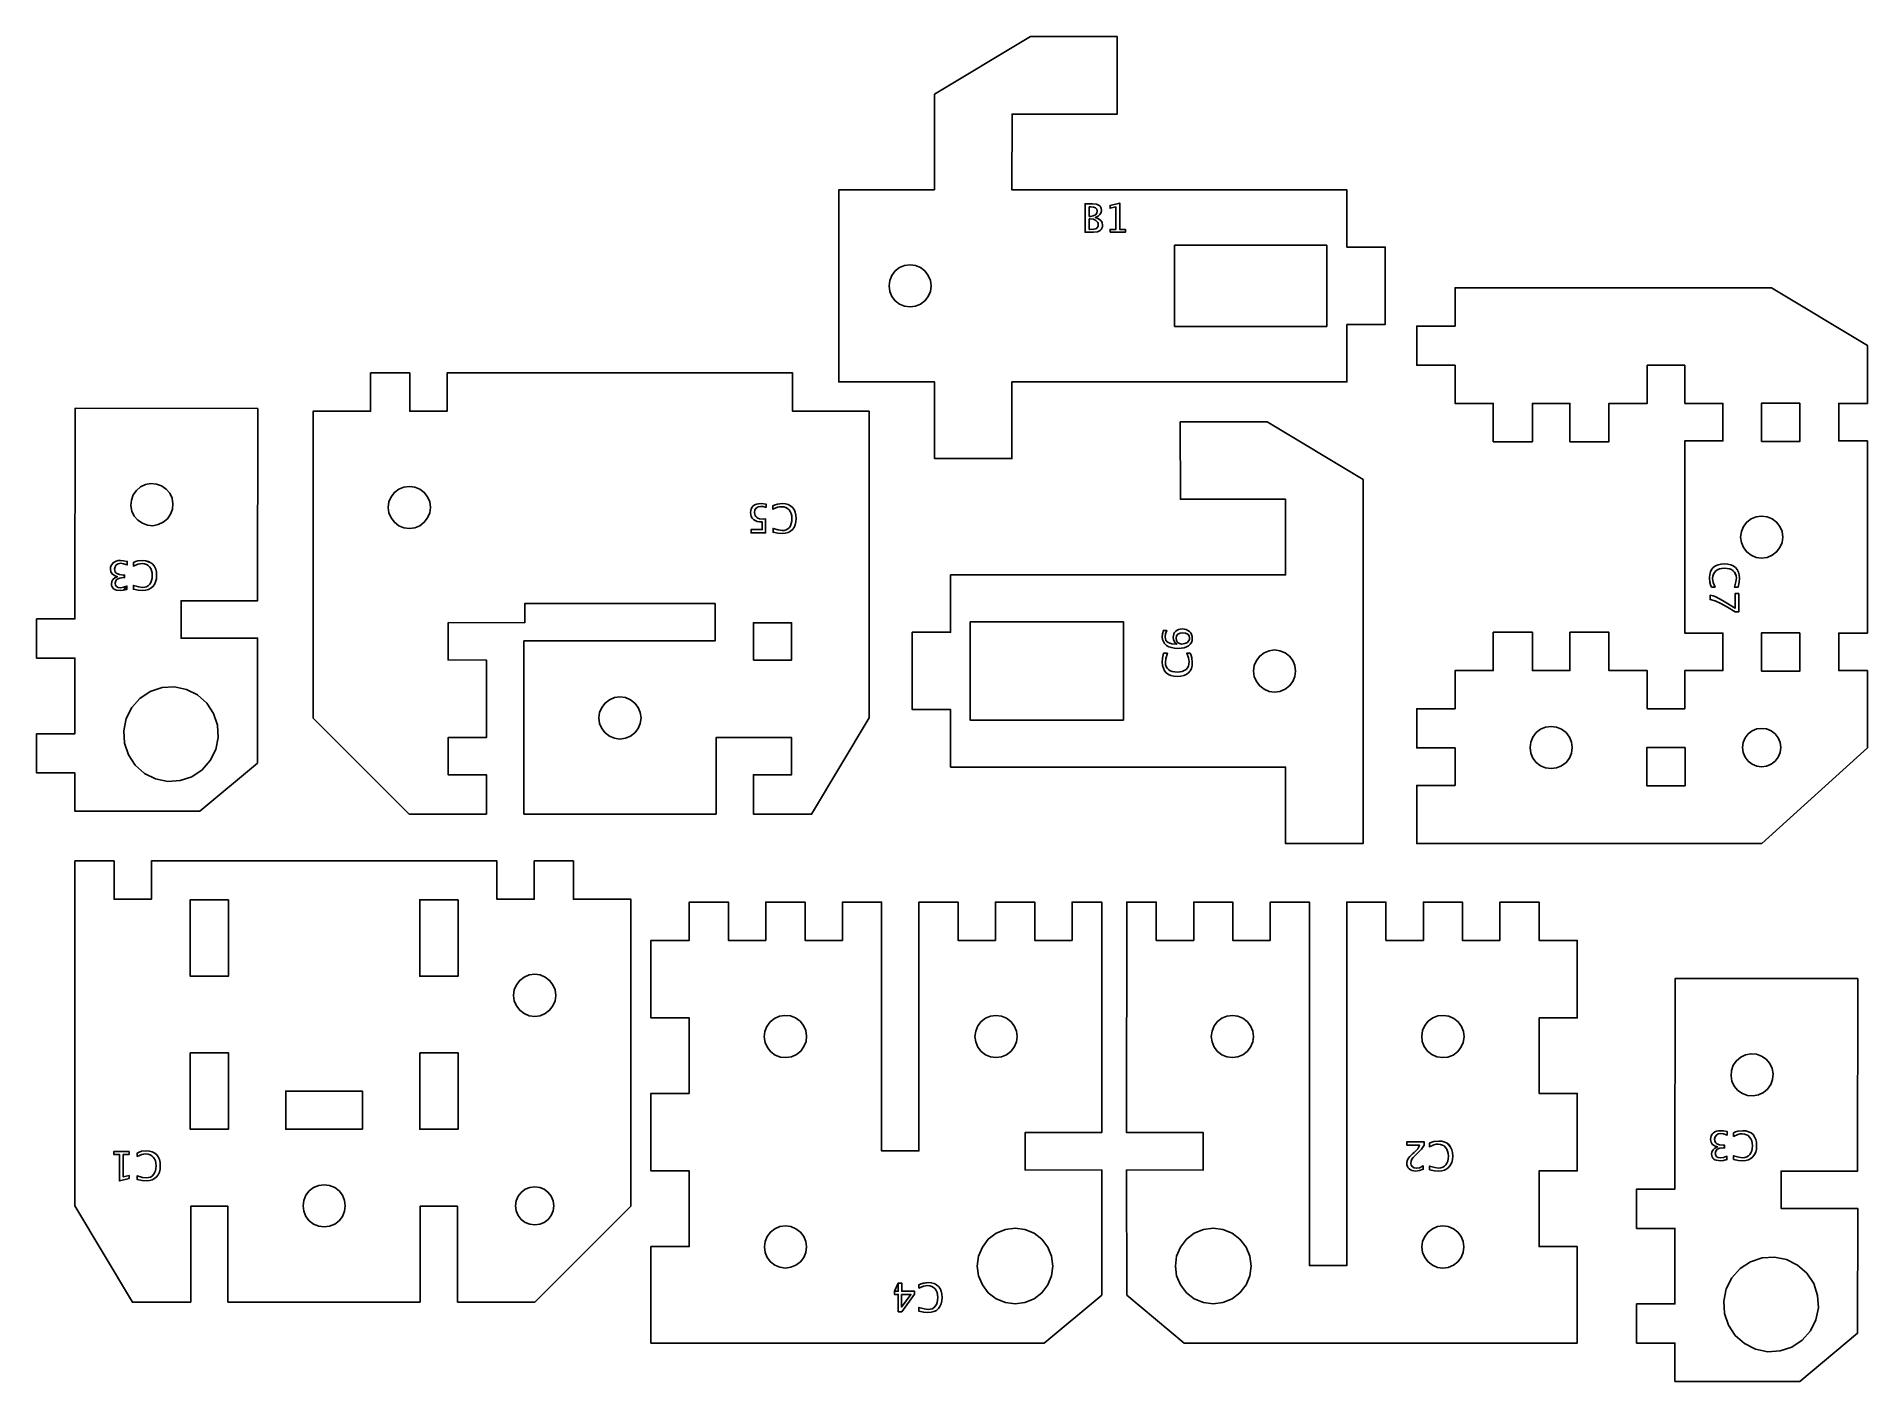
# Model space of a CAD drawing. Extents: x 1 to 192, y 0 to 140.
import ezdxf

# ---------------------------------------------------------------- set-up
doc = ezdxf.new("R2010")
doc.units = 0
doc.header["$MEASUREMENT"] = 0
for name, color, linetype in [('1taglio', 5, 'Continuous'), ('2taglio', 1, 'Continuous'), ('scritte', 6, 'Continuous')]:
    doc.layers.add(name, color=color, linetype=linetype)

msp = doc.modelspace()

# ---------------------------------------------------------------- linework, layer by layer
at = {"layer": '1taglio'}
msp.add_line((181.21, 90.1), (181.21, 90.03), dxfattribs=at)
for points in [[(119.87, 109.91), (135.77, 109.91), (135.77, 118.4), (119.87, 118.4)], [(92.8, 116.28), (92.23, 116.35), (91.66, 116.28), (91.13, 116.06), (90.67, 115.71), (90.32, 115.25), (90.1, 114.72), (90.03, 114.15), (90.1, 113.58), (90.32, 113.05), (90.67, 112.6), (91.13, 112.25), (91.66, 112.03), (92.23, 111.95), (92.8, 112.03), (93.33, 112.25), (93.78, 112.6), (94.13, 113.05), (94.35, 113.58), (94.43, 114.15), (94.35, 114.72), (94.13, 115.25), (93.78, 115.71), (93.33, 116.06)], [(14.19, 89.44), (13.67, 89.2), (13.11, 89.09), (12.54, 89.14), (12, 89.34), (11.52, 89.66), (11.15, 90.1), (10.91, 90.62), (10.81, 91.19), (10.86, 91.76), (11.05, 92.3), (11.38, 92.77), (11.82, 93.14), (12.34, 93.39), (12.9, 93.49), (13.47, 93.44), (14.01, 93.25), (14.49, 92.92), (14.86, 92.48), (15.1, 91.96), (15.2, 91.39), (15.15, 90.82), (14.96, 90.28), (14.63, 89.81)], [(41, 89.09), (40.47, 88.87), (39.9, 88.8), (39.33, 88.87), (38.8, 89.09), (38.34, 89.44), (37.99, 89.9), (37.77, 90.43), (37.7, 91), (37.77, 91.57), (37.99, 92.1), (38.34, 92.56), (38.8, 92.91), (39.33, 93.13), (39.9, 93.2), (40.47, 93.13), (41, 92.91), (41.46, 92.56), (41.81, 92.1), (42.03, 91.57), (42.1, 91), (42.03, 90.43), (41.81, 89.9), (41.46, 89.44)], [(183.12, 89), (183.34, 88.47), (183.41, 87.9), (183.34, 87.33), (183.12, 86.8), (182.77, 86.35), (182.31, 86), (181.78, 85.78), (181.21, 85.7), (180.64, 85.78), (180.11, 86), (179.66, 86.35), (179.31, 86.8), (179.09, 87.33), (179.01, 87.9), (179.09, 88.47), (179.31, 89), (179.66, 89.46), (180.11, 89.81), (180.64, 90.03), (181.21, 90.1), (181.78, 90.03), (182.31, 89.81), (182.77, 89.46)], [(75.85, 75.05), (75.85, 78.95), (79.85, 78.95), (79.85, 75.05)], [(114.51, 68.76), (98.52, 68.76), (98.52, 79.04), (114.51, 79.04)], [(185.21, 77.9), (185.21, 73.9), (181.21, 73.9), (181.21, 77.9)], [(131.87, 75.46), (132.22, 75), (132.44, 74.47), (132.51, 73.9), (132.44, 73.33), (132.22, 72.8), (131.87, 72.34), (131.41, 71.99), (130.88, 71.77), (130.31, 71.7), (129.74, 71.77), (129.21, 71.99), (128.76, 72.34), (128.41, 72.8), (128.19, 73.33), (128.11, 73.9), (128.19, 74.47), (128.41, 75), (128.76, 75.46), (129.21, 75.8), (129.74, 76.02), (130.31, 76.1), (130.88, 76.02), (131.41, 75.8)], [(18.74, 70.55), (19.45, 69.47), (19.86, 68.24), (19.94, 66.95), (19.68, 65.68), (19.1, 64.53), (18.24, 63.56), (17.17, 62.84), (15.94, 62.44), (14.65, 62.36), (13.38, 62.62), (12.22, 63.2), (11.26, 64.05), (10.54, 65.13), (10.13, 66.36), (10.06, 67.65), (10.32, 68.92), (10.89, 70.07), (11.75, 71.04), (12.83, 71.75), (14.06, 72.16), (15.35, 72.24), (16.62, 71.98), (17.77, 71.4)], [(60, 70.09), (60.35, 70.55), (60.81, 70.9), (61.34, 71.12), (61.91, 71.19), (62.48, 71.12), (63.01, 70.9), (63.46, 70.55), (63.81, 70.09), (64.03, 69.56), (64.11, 68.99), (64.03, 68.42), (63.81, 67.89), (63.46, 67.44), (63.01, 67.09), (62.48, 66.87), (61.91, 66.79), (61.34, 66.87), (60.81, 67.09), (60.35, 67.44), (60, 67.89), (59.78, 68.42), (59.71, 68.99), (59.78, 69.56)], [(161.12, 67), (161.34, 66.47), (161.41, 65.9), (161.34, 65.33), (161.12, 64.8), (160.77, 64.35), (160.31, 64), (159.78, 63.78), (159.21, 63.7), (158.64, 63.78), (158.11, 64), (157.66, 64.35), (157.31, 64.8), (157.09, 65.33), (157.01, 65.9), (157.09, 66.47), (157.31, 67), (157.66, 67.46), (158.11, 67.81), (158.64, 68.03), (159.21, 68.1), (159.78, 68.03), (160.31, 67.81), (160.77, 67.46)], [(183.15, 66.42), (183.21, 65.9), (183.15, 65.39), (182.95, 64.9), (182.63, 64.49), (182.21, 64.17), (181.73, 63.97), (181.21, 63.9), (180.7, 63.97), (180.21, 64.17), (179.8, 64.49), (179.48, 64.9), (179.28, 65.39), (179.21, 65.9), (179.28, 66.42), (179.48, 66.9), (179.8, 67.32), (180.21, 67.64), (180.7, 67.84), (181.21, 67.9), (181.73, 67.84), (182.21, 67.64), (182.63, 67.32), (182.95, 66.9)], [(173.21, 61.9), (169.21, 61.9), (169.21, 65.9), (173.21, 65.9)], [(21, 50), (21, 42), (17, 42), (17, 50)], [(44.99, 50), (44.99, 42), (40.99, 42), (40.99, 50)], [(50.87, 39.43), (50.8, 40), (50.87, 40.57), (51.09, 41.1), (51.44, 41.56), (51.9, 41.91), (52.43, 42.13), (53, 42.2), (53.57, 42.13), (54.1, 41.91), (54.56, 41.56), (54.91, 41.1), (55.13, 40.57), (55.2, 40), (55.13, 39.43), (54.91, 38.9), (54.56, 38.44), (54.1, 38.09), (53.57, 37.87), (53, 37.8), (52.43, 37.87), (51.9, 38.09), (51.44, 38.44), (51.09, 38.9)], [(78.68, 33.55), (78.14, 33.76), (77.67, 34.1), (77.31, 34.55), (77.08, 35.08), (76.99, 35.65), (77.05, 36.23), (77.26, 36.76), (77.6, 37.23), (78.05, 37.59), (78.58, 37.83), (79.15, 37.91), (79.73, 37.85), (80.26, 37.64), (80.73, 37.3), (81.09, 36.85), (81.33, 36.32), (81.41, 35.75), (81.35, 35.18), (81.14, 34.64), (80.8, 34.17), (80.35, 33.81), (79.82, 33.58), (79.25, 33.49)], [(101.2, 33.5), (100.63, 33.58), (100.1, 33.8), (99.64, 34.14), (99.3, 34.6), (99.08, 35.13), (99, 35.7), (99.08, 36.27), (99.3, 36.8), (99.64, 37.26), (100.1, 37.61), (100.63, 37.83), (101.2, 37.9), (101.77, 37.83), (102.3, 37.61), (102.76, 37.26), (103.11, 36.8), (103.33, 36.27), (103.4, 35.7), (103.33, 35.13), (103.11, 34.6), (102.76, 34.14), (102.3, 33.8), (101.77, 33.58)], [(125.33, 33.57), (124.8, 33.79), (124.35, 34.14), (124, 34.6), (123.78, 35.13), (123.7, 35.7), (123.78, 36.27), (124, 36.8), (124.35, 37.26), (124.8, 37.61), (125.33, 37.83), (125.9, 37.9), (126.47, 37.83), (127, 37.61), (127.46, 37.26), (127.81, 36.8), (128.03, 36.27), (128.1, 35.7), (128.03, 35.13), (127.81, 34.6), (127.46, 34.14), (127, 33.79), (126.47, 33.57), (125.9, 33.5)], [(147.85, 33.49), (147.28, 33.57), (146.75, 33.81), (146.3, 34.17), (145.96, 34.64), (145.75, 35.17), (145.69, 35.75), (145.78, 36.32), (146.01, 36.85), (146.37, 37.3), (146.84, 37.64), (147.38, 37.85), (147.95, 37.91), (148.52, 37.83), (149.05, 37.59), (149.5, 37.23), (149.84, 36.76), (150.05, 36.23), (150.11, 35.65), (150.03, 35.08), (149.79, 34.55), (149.43, 34.1), (148.97, 33.76), (148.43, 33.55)], [(17, 34), (21, 34), (21, 26), (17, 26)], [(40.99, 34), (44.99, 34), (44.99, 26), (40.99, 26)], [(181.39, 29.84), (180.87, 29.6), (180.31, 29.49), (179.74, 29.54), (179.2, 29.74), (178.72, 30.06), (178.35, 30.5), (178.11, 31.02), (178.01, 31.59), (178.06, 32.16), (178.25, 32.7), (178.58, 33.17), (179.02, 33.54), (179.54, 33.79), (180.1, 33.89), (180.67, 33.84), (181.21, 33.65), (181.69, 33.32), (182.06, 32.88), (182.3, 32.36), (182.4, 31.79), (182.35, 31.22), (182.16, 30.68), (181.83, 30.21)], [(34.99, 26), (26.99, 26), (26.99, 30), (34.99, 30)], [(33.2, 18), (33.13, 17.43), (32.91, 16.9), (32.56, 16.44), (32.1, 16.09), (31.57, 15.87), (31, 15.8), (30.43, 15.87), (29.9, 16.09), (29.44, 16.44), (29.09, 16.9), (28.87, 17.43), (28.8, 18), (28.87, 18.57), (29.09, 19.1), (29.44, 19.56), (29.9, 19.91), (30.43, 20.13), (31, 20.2), (31.57, 20.13), (32.1, 19.91), (32.56, 19.56), (32.91, 19.1), (33.13, 18.57)], [(53.52, 16.07), (53, 16), (52.48, 16.07), (52, 16.27), (51.59, 16.59), (51.27, 17), (51.07, 17.48), (51, 18), (51.07, 18.52), (51.27, 19), (51.59, 19.41), (52, 19.73), (52.48, 19.93), (53, 20), (53.52, 19.93), (54, 19.73), (54.41, 19.41), (54.73, 19), (54.93, 18.52), (55, 18), (54.93, 17.48), (54.73, 17), (54.41, 16.59), (54, 16.27)], [(78.1, 15.61), (78.63, 15.83), (79.2, 15.9), (79.77, 15.83), (80.3, 15.61), (80.76, 15.26), (81.11, 14.8), (81.33, 14.27), (81.4, 13.7), (81.33, 13.13), (81.11, 12.6), (80.76, 12.14), (80.3, 11.8), (79.77, 11.58), (79.2, 11.5), (78.63, 11.58), (78.1, 11.8), (77.64, 12.14), (77.3, 12.6), (77.08, 13.13), (77, 13.7), (77.08, 14.27), (77.3, 14.8), (77.64, 15.26)], [(104.22, 7.89), (103.2, 7.76), (102.18, 7.89), (101.22, 8.29), (100.4, 8.92), (99.78, 9.74), (99.38, 10.69), (99.25, 11.71), (99.38, 12.74), (99.78, 13.69), (100.4, 14.51), (101.22, 15.14), (102.18, 15.53), (103.2, 15.67), (104.22, 15.53), (105.18, 15.14), (106, 14.51), (106.62, 13.69), (107.02, 12.74), (107.15, 11.71), (107.02, 10.69), (106.62, 9.74), (106, 8.92), (105.18, 8.29)], [(121.92, 8.29), (121.11, 8.92), (120.48, 9.74), (120.08, 10.69), (119.95, 11.71), (120.08, 12.74), (120.48, 13.69), (121.11, 14.51), (121.92, 15.14), (122.88, 15.53), (123.9, 15.67), (124.92, 15.53), (125.88, 15.14), (126.7, 14.51), (127.33, 13.69), (127.72, 12.74), (127.86, 11.71), (127.72, 10.69), (127.33, 9.74), (126.7, 8.92), (125.88, 8.29), (124.92, 7.89), (123.9, 7.76), (122.88, 7.89)], [(149.46, 15.26), (149.81, 14.8), (150.03, 14.27), (150.1, 13.7), (150.03, 13.13), (149.81, 12.6), (149.46, 12.14), (149, 11.79), (148.47, 11.57), (147.9, 11.5), (147.33, 11.57), (146.8, 11.79), (146.35, 12.14), (146, 12.6), (145.78, 13.13), (145.7, 13.7), (145.78, 14.27), (146, 14.8), (146.35, 15.26), (146.8, 15.61), (147.33, 15.83), (147.9, 15.9), (148.47, 15.83), (149, 15.61)], [(185.94, 10.95), (186.65, 9.87), (187.06, 8.64), (187.14, 7.35), (186.88, 6.08), (186.3, 4.93), (185.44, 3.96), (184.36, 3.24), (183.14, 2.84), (181.85, 2.76), (180.58, 3.02), (179.42, 3.6), (178.46, 4.45), (177.74, 5.53), (177.33, 6.76), (177.26, 8.05), (177.52, 9.32), (178.09, 10.47), (178.95, 11.44), (180.03, 12.15), (181.26, 12.56), (182.55, 12.64), (183.82, 12.38), (184.97, 11.8)]]:
    msp.add_lwpolyline(points, close=True, dxfattribs=at)
at = {"layer": '2taglio'}
for points in [[(94.78, 124.19), (94.78, 134.18), (104.81, 140.2), (113.88, 140.21), (113.87, 132.1), (102.88, 132.1), (102.87, 124.19), (137.87, 124.19), (137.88, 118.2), (141.88, 118.2), (141.87, 110.11), (137.87, 110.11), (137.87, 104.11), (102.87, 104.11), (102.87, 96.11), (94.78, 96.11), (94.78, 104.11), (84.78, 104.11), (84.78, 124.19)], [(173.17, 101.86), (177.17, 101.86), (177.17, 97.95), (173.17, 97.95), (173.17, 77.86), (177.17, 77.86), (177.17, 73.95), (173.17, 73.95), (173.17, 69.95), (169.26, 69.95), (169.26, 73.95), (165.26, 73.95), (165.26, 77.95), (161.17, 77.95), (161.17, 73.95), (157.26, 73.95), (157.26, 77.95), (153.17, 77.95), (153.17, 73.95), (149.17, 73.95), (149.17, 69.95), (145.17, 69.95), (145.17, 65.86), (149.17, 65.86), (149.17, 61.95), (145.17, 61.95), (145.17, 55.86), (181.23, 55.86), (192.26, 65.88), (192.26, 73.95), (189.26, 73.95), (189.26, 77.86), (192.26, 77.86), (192.26, 97.95), (189.26, 97.95), (189.26, 101.86), (192.26, 101.86), (192.26, 107.93), (182.23, 113.95), (149.17, 113.95), (149.17, 109.95), (145.17, 109.95), (145.17, 105.86), (149.17, 105.86), (149.17, 101.86), (153.17, 101.86), (153.17, 97.86), (157.26, 97.86), (157.26, 101.86), (161.17, 101.86), (161.17, 97.86), (165.26, 97.86), (165.26, 101.86), (169.26, 101.86), (169.26, 105.86), (173.17, 105.86)], [(87.95, 101.05), (79.95, 101.05), (79.95, 105.05), (43.85, 105.05), (43.85, 101.05), (39.95, 101.05), (39.95, 105.05), (35.85, 105.05), (35.85, 101.05), (29.85, 101.05), (29.85, 68.98), (39.88, 58.95), (47.96, 58.95), (47.95, 63.05), (43.95, 63.05), (43.95, 66.95), (47.95, 66.95), (47.95, 75.05), (43.95, 75.06), (43.96, 78.97), (51.96, 78.95), (51.96, 80.94), (71.85, 80.95), (71.85, 77.04), (51.87, 77.04), (51.87, 58.95), (71.95, 58.95), (71.95, 66.95), (79.85, 66.95), (79.85, 63.05), (75.85, 63.05), (75.85, 58.95), (81.93, 58.95), (87.95, 68.99)], [(185.21, 101.9), (185.21, 97.9), (181.21, 97.9), (181.21, 101.9)], [(24.06, 101.35), (4.97, 101.36), (4.95, 79.35), (0.95, 79.35), (0.95, 75.25), (4.95, 75.25), (4.95, 67.35), (0.95, 67.35), (0.95, 63.25), (4.95, 63.25), (4.95, 59.25), (18.01, 59.25), (24.04, 64.28), (24.05, 77.34), (16.05, 77.33), (16.05, 81.24), (24.04, 81.24)], [(129.53, 99.95), (120.46, 99.95), (120.47, 91.85), (131.46, 91.85), (131.46, 83.94), (96.46, 83.94), (96.46, 77.95), (92.46, 77.95), (92.46, 69.86), (96.46, 69.86), (96.46, 63.86), (131.47, 63.86), (131.47, 55.86), (139.56, 55.86), (139.56, 93.93)], [(4.95, 17.99), (10.97, 7.95), (17.05, 7.95), (17.05, 17.95), (20.95, 17.95), (20.95, 7.95), (41.03, 7.95), (41.03, 17.95), (44.94, 17.95), (44.94, 7.95), (53.02, 7.95), (63.05, 17.98), (63.05, 50.05), (57.05, 50.05), (57.05, 54.05), (52.95, 54.05), (52.95, 50.05), (49.05, 50.05), (49.05, 54.05), (12.95, 54.05), (12.95, 50.05), (9.05, 50.05), (9.05, 54.05), (4.95, 54.05)], [(112.25, 8.68), (112.25, 21.75), (104.25, 21.74), (104.25, 25.66), (112.25, 25.66), (112.25, 49.75), (109.15, 49.75), (109.15, 45.75), (105.25, 45.75), (105.25, 49.75), (101.15, 49.75), (101.15, 45.75), (97.25, 45.75), (97.25, 49.75), (93.15, 49.75), (93.15, 23.75), (89.25, 23.75), (89.25, 49.75), (85.15, 49.75), (85.15, 45.75), (81.25, 45.75), (81.25, 49.75), (77.15, 49.75), (77.15, 45.75), (73.25, 45.75), (73.25, 49.75), (69.15, 49.75), (69.15, 45.75), (65.15, 45.75), (65.15, 37.65), (69.15, 37.65), (69.15, 29.75), (65.15, 29.75), (65.15, 21.65), (69.15, 21.65), (69.15, 13.75), (65.15, 13.75), (65.15, 3.65), (106.22, 3.65)], [(120.88, 3.65), (161.95, 3.65), (161.95, 13.75), (157.95, 13.75), (157.95, 21.65), (161.95, 21.65), (161.95, 29.75), (157.95, 29.75), (157.95, 37.65), (161.95, 37.65), (161.95, 45.75), (157.95, 45.75), (157.95, 49.75), (153.86, 49.75), (153.86, 45.75), (149.95, 45.75), (149.95, 49.75), (145.86, 49.75), (145.86, 45.75), (141.95, 45.75), (141.95, 49.75), (137.86, 49.75), (137.86, 11.75), (133.95, 11.75), (133.95, 49.75), (129.86, 49.75), (129.86, 45.75), (125.95, 45.75), (125.95, 49.75), (121.86, 49.75), (121.86, 45.75), (117.95, 45.75), (117.95, 49.75), (114.86, 49.75), (114.85, 25.66), (122.86, 25.66), (122.86, 21.74), (114.85, 21.75), (114.86, 8.68)], [(191.26, 41.75), (172.17, 41.76), (172.15, 19.75), (168.15, 19.75), (168.15, 15.65), (172.15, 15.65), (172.15, 7.75), (168.15, 7.75), (168.15, 3.65), (172.15, 3.65), (172.15, -0.35), (185.21, -0.35), (191.24, 4.68), (191.25, 17.74), (183.25, 17.73), (183.25, 21.64), (191.24, 21.64)]]:
    msp.add_lwpolyline(points, close=True, dxfattribs=at)
at = {"layer": 'scritte'}
for p, q in [((111.1, 122.42), (110.93, 122.42)), ((110.93, 122.42), (110.93, 121.42)), ((110.93, 121.42), (111.07, 121.42)), ((111.05, 121.16), (110.93, 121.16)), ((110.93, 121.16), (110.93, 120.06)), ((111.38, 121.11), (111.05, 121.16)), ((111.07, 121.42), (111.37, 121.46)), ((111.4, 122.39), (111.1, 122.42)), ((111.37, 121.46), (111.6, 121.57)), ((111.65, 120.98), (111.38, 121.11)), ((111.61, 122.31), (111.4, 122.39)), ((111.6, 121.57), (111.74, 121.74)), ((111.74, 122.17), (111.61, 122.31)), ((111.83, 120.78), (111.65, 120.98)), ((111.78, 121.98), (111.74, 122.17)), ((111.74, 121.74), (111.78, 121.98)), ((111.87, 120.66), (111.83, 120.78)), ((111.89, 120.54), (111.87, 120.66)), ((111.87, 120.4), (111.89, 120.54)), ((110.93, 120.06), (111.02, 120.06)), ((111.02, 120.06), (111.41, 120.08)), ((111.41, 120.08), (111.63, 120.12)), ((111.63, 120.12), (111.74, 120.19)), ((111.74, 120.19), (111.82, 120.28)), ((111.82, 120.28), (111.87, 120.4))]:
    msp.add_line(p, q, dxfattribs=at)
for points in [[(112.29, 120.77), (112.34, 120.49), (112.32, 120.32), (112.28, 120.17), (112.2, 120.05), (112.09, 119.94), (111.96, 119.86), (111.8, 119.8), (111.4, 119.75), (110.51, 119.75), (110.51, 122.74), (111.29, 122.74), (111.69, 122.69), (111.98, 122.57), (112.08, 122.47), (112.16, 122.36), (112.2, 122.23), (112.22, 122.08), (112.18, 121.83), (112.06, 121.61), (111.87, 121.44), (111.6, 121.31), (111.92, 121.17), (112.15, 120.99)], [(113.13, 119.75), (113.13, 120.05), (113.73, 120.05), (113.73, 122.41), (113.13, 122.26), (113.13, 122.56), (114.13, 122.81), (114.13, 120.05), (114.73, 120.05), (114.73, 119.75)], [(77.17, 90.99), (76.88, 91.08), (76.6, 91.11), (76.34, 91.06), (76.14, 90.93), (76.01, 90.73), (75.97, 90.45), (75.99, 90.3), (76.03, 90.16), (76.1, 90.04), (76.2, 89.95), (76.33, 89.88), (76.49, 89.82), (76.9, 89.78), (77.12, 89.8), (77.12, 88.34), (75.61, 88.34), (75.61, 88.69), (76.77, 88.69), (76.77, 89.48), (76.5, 89.49), (76.26, 89.54), (76.05, 89.63), (75.87, 89.74), (75.73, 89.89), (75.63, 90.06), (75.57, 90.25), (75.55, 90.47), (75.57, 90.68), (75.62, 90.86), (75.71, 91.02), (75.84, 91.16), (76, 91.27), (76.19, 91.34), (76.41, 91.39), (76.66, 91.41), (77.17, 91.34)], [(79.2, 91.38), (79.49, 91.3), (79.74, 91.18), (79.95, 91), (80.11, 90.77), (80.23, 90.5), (80.3, 90.19), (80.33, 89.84), (80.3, 89.49), (80.23, 89.17), (80.11, 88.91), (79.94, 88.68), (79.73, 88.5), (79.47, 88.37), (79.18, 88.29), (78.85, 88.27), (78.41, 88.3), (77.91, 88.4), (77.91, 88.8), (78.45, 88.64), (78.85, 88.58), (79.08, 88.6), (79.29, 88.67), (79.46, 88.77), (79.61, 88.91), (79.72, 89.09), (79.81, 89.31), (79.86, 89.56), (79.87, 89.84), (79.86, 90.11), (79.8, 90.35), (79.71, 90.56), (79.59, 90.74), (79.43, 90.89), (79.25, 90.99), (79.05, 91.05), (78.81, 91.07), (78.6, 91.06), (78.37, 91.01), (77.9, 90.81), (77.9, 91.18), (78.13, 91.28), (78.37, 91.35), (78.87, 91.41)], [(10.38, 82.78), (10.03, 82.66), (9.72, 82.61), (9.48, 82.64), (9.31, 82.73), (9.21, 82.87), (9.17, 83.07), (9.22, 83.33), (9.29, 83.43), (9.38, 83.51), (9.64, 83.62), (10, 83.66), (10.14, 83.66), (10.14, 83.93), (9.98, 83.93), (9.6, 83.97), (9.32, 84.09), (9.22, 84.17), (9.16, 84.28), (9.11, 84.41), (9.1, 84.56), (9.15, 84.8), (9.28, 84.99), (9.48, 85.11), (9.74, 85.16), (10.03, 85.11), (10.42, 84.99), (10.42, 85.36), (10.03, 85.43), (9.72, 85.45), (9.49, 85.44), (9.28, 85.39), (9.11, 85.32), (8.95, 85.21), (8.83, 85.08), (8.74, 84.93), (8.69, 84.75), (8.67, 84.55), (8.72, 84.27), (8.85, 84.04), (9.08, 83.87), (9.4, 83.76), (9.12, 83.63), (8.93, 83.46), (8.81, 83.25), (8.77, 83.01), (8.79, 82.85), (8.83, 82.71), (8.9, 82.59), (9, 82.49), (9.13, 82.41), (9.29, 82.36), (9.69, 82.32), (10.03, 82.35), (10.38, 82.43), (10.38, 82.78), (10.38, 82.43), (10.03, 82.35)], [(12.36, 85.43), (12.03, 85.45), (11.53, 85.4), (11.29, 85.33), (11.07, 85.23), (11.07, 84.86), (11.54, 85.06), (11.76, 85.11), (11.98, 85.12), (12.21, 85.1), (12.42, 85.04), (12.6, 84.94), (12.75, 84.79), (12.88, 84.61), (12.97, 84.4), (13.02, 84.16), (13.04, 83.89), (13.02, 83.61), (12.97, 83.36), (12.89, 83.14), (12.77, 82.96), (12.63, 82.82), (12.45, 82.71), (12.25, 82.65), (12.02, 82.63), (11.62, 82.69), (11.07, 82.84), (11.07, 82.45), (11.58, 82.35), (12.01, 82.32), (12.35, 82.34), (12.64, 82.42), (12.89, 82.55), (13.1, 82.73), (13.27, 82.95), (13.39, 83.22), (13.47, 83.53), (13.49, 83.89), (13.47, 84.24), (13.4, 84.55), (13.28, 84.82), (13.11, 85.05), (12.9, 85.22), (12.65, 85.35), (12.36, 85.43), (12.65, 85.35), (12.9, 85.22)], [(178.55, 83.86), (178.57, 83.63), (178.52, 83.22), (178.36, 82.68), (178.76, 82.68), (178.86, 83.18), (178.89, 83.62), (178.87, 83.95), (178.79, 84.24), (178.66, 84.5), (178.48, 84.71), (178.25, 84.88), (177.98, 85), (177.67, 85.07), (177.32, 85.1), (176.97, 85.07), (176.66, 85), (176.39, 84.88), (176.16, 84.72), (175.98, 84.51), (175.85, 84.26), (175.78, 83.97), (175.75, 83.64), (175.81, 83.14), (175.88, 82.9), (175.98, 82.67), (176.34, 82.67), (176.15, 83.14), (176.1, 83.37), (176.08, 83.58), (176.1, 83.82), (176.17, 84.02), (176.27, 84.21), (176.41, 84.36), (176.59, 84.49), (176.8, 84.57), (177.05, 84.63), (177.32, 84.65), (177.6, 84.63), (177.85, 84.58), (178.06, 84.5), (178.25, 84.38), (178.39, 84.23), (178.49, 84.06), (178.55, 83.86), (178.49, 84.06), (178.39, 84.23)], [(177.13, 81.27), (176.43, 81.66), (176.15, 81.75), (175.83, 81.82), (175.83, 81.36), (176.34, 81.23), (176.94, 80.97), (177.64, 80.59), (178.44, 80.08), (178.82, 80.08), (178.82, 82), (178.82, 80.08), (178.44, 80.08), (177.64, 80.59), (176.94, 80.97), (176.34, 81.23), (175.83, 81.36), (175.83, 81.82), (176.15, 81.75), (176.43, 81.66), (177.13, 81.27), (178.44, 80.46), (178.44, 82), (178.82, 82), (178.44, 82), (178.44, 80.46)], [(119.94, 76.85), (119.82, 77.02), (119.75, 77.21), (119.73, 77.41), (119.74, 77.6), (119.79, 77.77), (119.87, 77.92), (119.99, 78.06), (120.13, 78.16), (120.28, 78.24), (120.46, 78.29), (120.65, 78.3), (120.88, 78.29), (121.08, 78.23), (121.26, 78.15), (121.42, 78.02), (121.55, 77.88), (121.65, 77.71), (121.7, 77.52), (121.72, 77.31), (121.7, 77.08), (121.62, 76.87), (121.5, 76.69), (121.32, 76.54), (121.11, 76.42), (120.85, 76.33), (120.55, 76.28), (120.22, 76.26), (119.85, 76.28), (119.53, 76.34), (119.25, 76.44), (119.01, 76.58), (118.82, 76.76), (118.69, 76.97), (118.61, 77.21), (118.58, 77.48), (118.61, 77.78), (118.69, 78.15), (119.04, 78.15), (118.92, 77.77), (118.88, 77.46), (118.9, 77.28), (118.96, 77.13), (119.05, 76.99), (119.18, 76.89), (119.36, 76.8), (119.57, 76.74), (120.1, 76.7)], [(120.44, 77.87), (120.21, 77.75), (120.06, 77.57), (120.02, 77.33), (120.06, 77.09), (120.18, 76.89), (120.37, 76.76), (120.59, 76.71), (120.93, 76.76), (121.2, 76.89), (121.3, 76.98), (121.37, 77.09), (121.41, 77.21), (121.42, 77.34), (121.38, 77.57), (121.24, 77.75), (121.02, 77.87), (120.74, 77.9)], [(121.7, 74.46), (121.62, 74.17), (121.49, 73.92), (121.31, 73.71), (121.09, 73.55), (120.82, 73.43), (120.51, 73.36), (120.15, 73.33), (119.8, 73.36), (119.49, 73.43), (119.22, 73.55), (118.99, 73.72), (118.81, 73.93), (118.69, 74.19), (118.61, 74.48), (118.58, 74.81), (118.62, 75.25), (118.71, 75.75), (119.11, 75.75), (118.95, 75.21), (118.9, 74.8), (118.92, 74.57), (118.98, 74.37), (119.09, 74.2), (119.23, 74.05), (119.41, 73.93), (119.63, 73.85), (119.88, 73.8), (120.16, 73.78), (120.43, 73.8), (120.67, 73.85), (120.88, 73.94), (121.06, 74.07), (121.21, 74.22), (121.31, 74.41), (121.37, 74.61), (121.39, 74.85), (121.37, 75.06), (121.33, 75.29), (121.13, 75.76), (121.49, 75.76), (121.59, 75.53), (121.67, 75.29), (121.72, 74.79)], [(176.94, 25.56), (176.68, 25.51), (176.48, 25.39), (176.34, 25.2), (176.3, 24.96), (176.31, 24.81), (176.36, 24.68), (176.42, 24.57), (176.52, 24.48), (176.8, 24.37), (177.18, 24.33), (177.34, 24.33), (177.34, 24.06), (177.2, 24.06), (176.84, 24.02), (176.58, 23.91), (176.49, 23.83), (176.42, 23.73), (176.37, 23.47), (176.41, 23.27), (176.51, 23.13), (176.68, 23.04), (176.92, 23.01), (177.23, 23.06), (177.58, 23.18), (177.58, 22.83), (177.23, 22.75), (176.89, 22.72), (176.49, 22.76), (176.33, 22.81), (176.2, 22.89), (176.1, 22.99), (176.03, 23.11), (175.99, 23.25), (175.97, 23.41), (176.01, 23.65), (176.13, 23.86), (176.32, 24.03), (176.6, 24.16), (176.28, 24.27), (176.05, 24.44), (175.92, 24.67), (175.87, 24.95), (175.89, 25.15), (175.94, 25.33), (176.03, 25.48), (176.15, 25.61), (176.31, 25.72), (176.48, 25.79), (176.69, 25.84), (176.92, 25.85), (177.23, 25.83), (177.62, 25.76), (177.62, 25.39), (177.23, 25.51)], [(179.45, 23.05), (179.65, 23.11), (179.83, 23.22), (179.97, 23.36), (180.09, 23.54), (180.17, 23.76), (180.22, 24.01), (180.24, 24.29), (180.22, 24.56), (180.17, 24.8), (180.08, 25.01), (179.95, 25.19), (179.8, 25.34), (179.62, 25.44), (179.41, 25.5), (179.18, 25.52), (178.96, 25.51), (178.74, 25.46), (178.27, 25.26), (178.27, 25.63), (178.49, 25.73), (178.73, 25.8), (179.23, 25.85), (179.56, 25.83), (179.85, 25.75), (180.1, 25.62), (180.31, 25.45), (180.48, 25.22), (180.6, 24.95), (180.67, 24.64), (180.69, 24.29), (180.67, 23.93), (180.59, 23.62), (180.47, 23.35), (180.3, 23.13), (180.09, 22.95), (179.84, 22.82), (179.55, 22.74), (179.21, 22.72), (178.78, 22.75), (178.27, 22.85), (178.27, 23.24), (178.82, 23.09), (179.22, 23.03)], [(10.61, 23.38), (10.01, 23.38), (10.01, 21.02), (10.61, 21.17), (10.61, 20.86), (9.61, 20.61), (9.61, 23.38), (9.01, 23.38), (9.01, 23.68), (10.61, 23.68)], [(12.75, 23.73), (13.04, 23.65), (13.29, 23.52), (13.5, 23.34), (13.67, 23.12), (13.79, 22.85), (13.86, 22.54), (13.88, 22.19), (13.86, 21.83), (13.78, 21.52), (13.66, 21.25), (13.49, 21.03), (13.28, 20.85), (13.03, 20.72), (12.74, 20.64), (12.4, 20.61), (11.97, 20.65), (11.46, 20.74), (11.46, 21.14), (12.01, 20.98), (12.41, 20.93), (12.64, 20.95), (12.84, 21.01), (13.02, 21.12), (13.16, 21.26), (13.28, 21.44), (13.36, 21.66), (13.41, 21.91), (13.43, 22.19), (13.41, 22.46), (13.36, 22.7), (13.27, 22.91), (13.14, 23.09), (12.99, 23.24), (12.81, 23.34), (12.6, 23.4), (12.37, 23.42), (12.15, 23.41), (11.93, 23.36), (11.46, 23.16), (11.46, 23.52), (11.68, 23.62), (11.92, 23.7), (12.42, 23.75)], [(144.89, 21.97), (145.12, 21.93), (145.46, 21.99), (145.85, 22.17), (145.85, 21.82), (145.46, 21.68), (145.06, 21.64), (144.87, 21.65), (144.69, 21.69), (144.53, 21.76), (144.39, 21.86), (144.28, 21.98), (144.2, 22.12), (144.15, 22.28), (144.14, 22.46), (144.17, 22.72), (144.26, 22.94), (144.45, 23.17), (144.74, 23.44), (144.9, 23.57), (145.11, 23.78), (145.27, 23.97), (145.39, 24.16), (145.45, 24.35), (144.15, 24.35), (144.15, 24.7), (145.93, 24.7), (145.93, 24.35), (145.82, 24.14), (145.67, 23.93), (145.23, 23.47), (145, 23.26), (144.81, 23.06), (144.67, 22.87), (144.59, 22.67), (144.56, 22.47), (144.6, 22.25), (144.71, 22.08), (144.89, 21.97), (144.71, 22.08), (144.6, 22.25)], [(148.71, 24.14), (148.83, 23.87), (148.9, 23.56), (148.93, 23.21), (148.9, 22.85), (148.83, 22.54), (148.71, 22.27), (148.54, 22.05), (148.33, 21.87), (148.07, 21.74), (147.78, 21.66), (147.45, 21.64), (147.01, 21.67), (146.51, 21.77), (146.51, 22.16), (147.05, 22.01), (147.45, 21.95), (147.68, 21.97), (147.89, 22.04), (148.06, 22.14), (148.21, 22.28), (148.33, 22.46), (148.41, 22.68), (148.46, 22.93), (148.48, 23.21), (148.46, 23.48), (148.4, 23.72), (148.31, 23.93), (148.19, 24.11), (148.03, 24.26), (147.85, 24.36), (147.65, 24.42), (147.41, 24.44), (147.2, 24.43), (146.97, 24.38), (146.5, 24.18), (146.5, 24.55), (146.73, 24.65), (146.97, 24.72), (147.47, 24.77), (147.8, 24.75), (148.09, 24.67), (148.34, 24.54), (148.55, 24.37), (148.71, 24.14), (148.55, 24.37), (148.34, 24.54)], [(90.99, 9.92), (91.36, 9.92), (91.36, 9.07), (92.7, 9.07), (92.7, 8.77), (91.36, 6.93), (90.99, 6.93), (90.99, 8.74), (90.59, 8.74), (90.59, 9.07), (90.99, 9.07), (90.99, 9.92), (90.99, 9.07), (90.59, 9.07)], [(94.11, 9.99), (94.44, 9.97), (94.73, 9.89), (94.98, 9.76), (95.19, 9.58), (95.36, 9.36), (95.47, 9.09), (95.55, 8.78), (95.57, 8.42), (95.55, 8.07), (95.47, 7.76), (95.35, 7.49), (95.18, 7.26), (94.97, 7.08), (94.72, 6.95), (94.42, 6.88), (94.09, 6.85), (93.66, 6.88), (93.15, 6.98), (93.15, 7.38), (93.7, 7.22), (94.1, 7.17), (94.33, 7.19), (94.53, 7.25), (94.71, 7.35), (94.85, 7.5), (94.97, 7.68), (95.05, 7.9), (95.1, 8.14), (95.12, 8.43), (95.1, 8.7), (95.05, 8.94), (94.96, 9.15), (94.83, 9.33), (94.68, 9.47), (94.5, 9.58), (94.29, 9.64), (94.06, 9.66), (93.84, 9.64), (93.62, 9.59), (93.15, 9.4), (93.15, 9.76), (93.37, 9.86), (93.61, 9.93), (94.11, 9.99), (93.61, 9.93), (93.37, 9.86)], [(91.33, 8.74), (91.33, 7.42), (92.31, 8.74)]]:
    msp.add_lwpolyline(points, close=True, dxfattribs=at)
for points in [[(10.03, 82.35), (9.69, 82.32), (9.29, 82.36), (9.13, 82.41), (9, 82.49), (8.9, 82.59), (8.83, 82.71), (8.79, 82.85), (8.77, 83.01), (8.81, 83.25), (8.93, 83.46), (9.12, 83.63), (9.4, 83.76), (9.08, 83.87), (8.85, 84.04), (8.72, 84.27), (8.67, 84.55), (8.69, 84.75), (8.74, 84.93), (8.83, 85.08), (8.95, 85.21), (9.11, 85.32), (9.28, 85.39), (9.49, 85.44), (9.72, 85.45), (10.03, 85.43), (10.42, 85.36), (10.42, 84.99), (10.03, 85.11), (9.74, 85.16), (9.48, 85.11), (9.28, 84.99), (9.15, 84.8), (9.1, 84.56), (9.11, 84.41), (9.16, 84.28), (9.22, 84.17), (9.32, 84.09), (9.6, 83.97), (9.98, 83.93), (10.14, 83.93), (10.14, 83.66), (10, 83.66), (9.64, 83.62), (9.38, 83.51), (9.29, 83.43), (9.22, 83.33), (9.17, 83.07), (9.21, 82.87), (9.31, 82.73), (9.48, 82.64), (9.72, 82.61), (10.03, 82.66)], [(12.9, 85.22), (13.11, 85.05), (13.28, 84.82), (13.4, 84.55), (13.47, 84.24), (13.49, 83.89), (13.47, 83.53), (13.39, 83.22), (13.27, 82.95), (13.1, 82.73), (12.89, 82.55), (12.64, 82.42), (12.35, 82.34), (12.01, 82.32), (11.58, 82.35), (11.07, 82.45), (11.07, 82.84), (11.62, 82.69), (12.02, 82.63), (12.25, 82.65), (12.45, 82.71), (12.63, 82.82), (12.77, 82.96), (12.89, 83.14), (12.97, 83.36), (13.02, 83.61), (13.04, 83.89), (13.02, 84.16), (12.97, 84.4), (12.88, 84.61), (12.75, 84.79), (12.6, 84.94), (12.42, 85.04), (12.21, 85.1), (11.98, 85.12), (11.76, 85.11), (11.54, 85.06), (11.07, 84.86), (11.07, 85.23), (11.29, 85.33), (11.53, 85.4), (12.03, 85.45)], [(178.39, 84.23), (178.25, 84.38), (178.06, 84.5), (177.85, 84.58), (177.6, 84.63), (177.32, 84.65), (177.05, 84.63), (176.8, 84.57), (176.59, 84.49), (176.41, 84.36), (176.27, 84.21), (176.17, 84.02), (176.1, 83.82), (176.08, 83.58), (176.1, 83.37), (176.15, 83.14), (176.34, 82.67), (175.98, 82.67), (175.88, 82.9), (175.81, 83.14), (175.75, 83.64), (175.78, 83.97), (175.85, 84.26), (175.98, 84.51), (176.16, 84.72), (176.39, 84.88), (176.66, 85), (176.97, 85.07), (177.32, 85.1), (177.67, 85.07), (177.98, 85), (178.25, 84.88), (178.48, 84.71), (178.66, 84.5), (178.79, 84.24), (178.87, 83.95), (178.89, 83.62), (178.86, 83.18), (178.76, 82.68), (178.36, 82.68), (178.52, 83.22), (178.57, 83.63)], [(144.6, 22.25), (144.56, 22.47), (144.59, 22.67), (144.67, 22.87), (144.81, 23.06), (145, 23.26), (145.23, 23.47), (145.67, 23.93), (145.82, 24.14), (145.93, 24.35), (145.93, 24.7), (144.15, 24.7), (144.15, 24.35), (145.45, 24.35), (145.39, 24.16), (145.27, 23.97), (145.11, 23.78), (144.9, 23.57), (144.74, 23.44), (144.45, 23.17), (144.26, 22.94), (144.17, 22.72), (144.14, 22.46), (144.15, 22.28), (144.2, 22.12), (144.28, 21.98), (144.39, 21.86), (144.53, 21.76), (144.69, 21.69), (144.87, 21.65), (145.06, 21.64), (145.46, 21.68), (145.85, 21.82), (145.85, 22.17), (145.46, 21.99), (145.12, 21.93)], [(148.34, 24.54), (148.09, 24.67), (147.8, 24.75), (147.47, 24.77), (146.97, 24.72), (146.73, 24.65), (146.5, 24.55), (146.5, 24.18), (146.97, 24.38), (147.2, 24.43), (147.41, 24.44), (147.65, 24.42), (147.85, 24.36), (148.03, 24.26), (148.19, 24.11), (148.31, 23.93), (148.4, 23.72), (148.46, 23.48), (148.48, 23.21), (148.46, 22.93), (148.41, 22.68), (148.33, 22.46), (148.21, 22.28), (148.06, 22.14), (147.89, 22.04), (147.68, 21.97), (147.45, 21.95), (147.05, 22.01), (146.51, 22.16), (146.51, 21.77), (147.01, 21.67), (147.45, 21.64), (147.78, 21.66), (148.07, 21.74), (148.33, 21.87), (148.54, 22.05), (148.71, 22.27), (148.83, 22.54), (148.9, 22.85), (148.93, 23.21), (148.9, 23.56), (148.83, 23.87)], [(90.59, 9.07), (90.59, 8.74), (90.99, 8.74), (90.99, 6.93), (91.36, 6.93), (92.7, 8.77), (92.7, 9.07), (91.36, 9.07), (91.36, 9.92)], [(93.37, 9.86), (93.15, 9.76), (93.15, 9.4), (93.62, 9.59), (93.84, 9.64), (94.06, 9.66), (94.29, 9.64), (94.5, 9.58), (94.68, 9.47), (94.83, 9.33), (94.96, 9.15), (95.05, 8.94), (95.1, 8.7), (95.12, 8.43), (95.1, 8.14), (95.05, 7.9), (94.97, 7.68), (94.85, 7.5), (94.71, 7.35), (94.53, 7.25), (94.33, 7.19), (94.1, 7.17), (93.7, 7.22), (93.15, 7.38), (93.15, 6.98), (93.66, 6.88), (94.09, 6.85), (94.42, 6.88), (94.72, 6.95), (94.97, 7.08), (95.18, 7.26), (95.35, 7.49), (95.47, 7.76), (95.55, 8.07), (95.57, 8.42), (95.55, 8.78), (95.47, 9.09), (95.36, 9.36), (95.19, 9.58), (94.98, 9.76), (94.73, 9.89), (94.44, 9.97)]]:
    msp.add_lwpolyline(points, dxfattribs=at)

doc.saveas('drawing.dxf')
